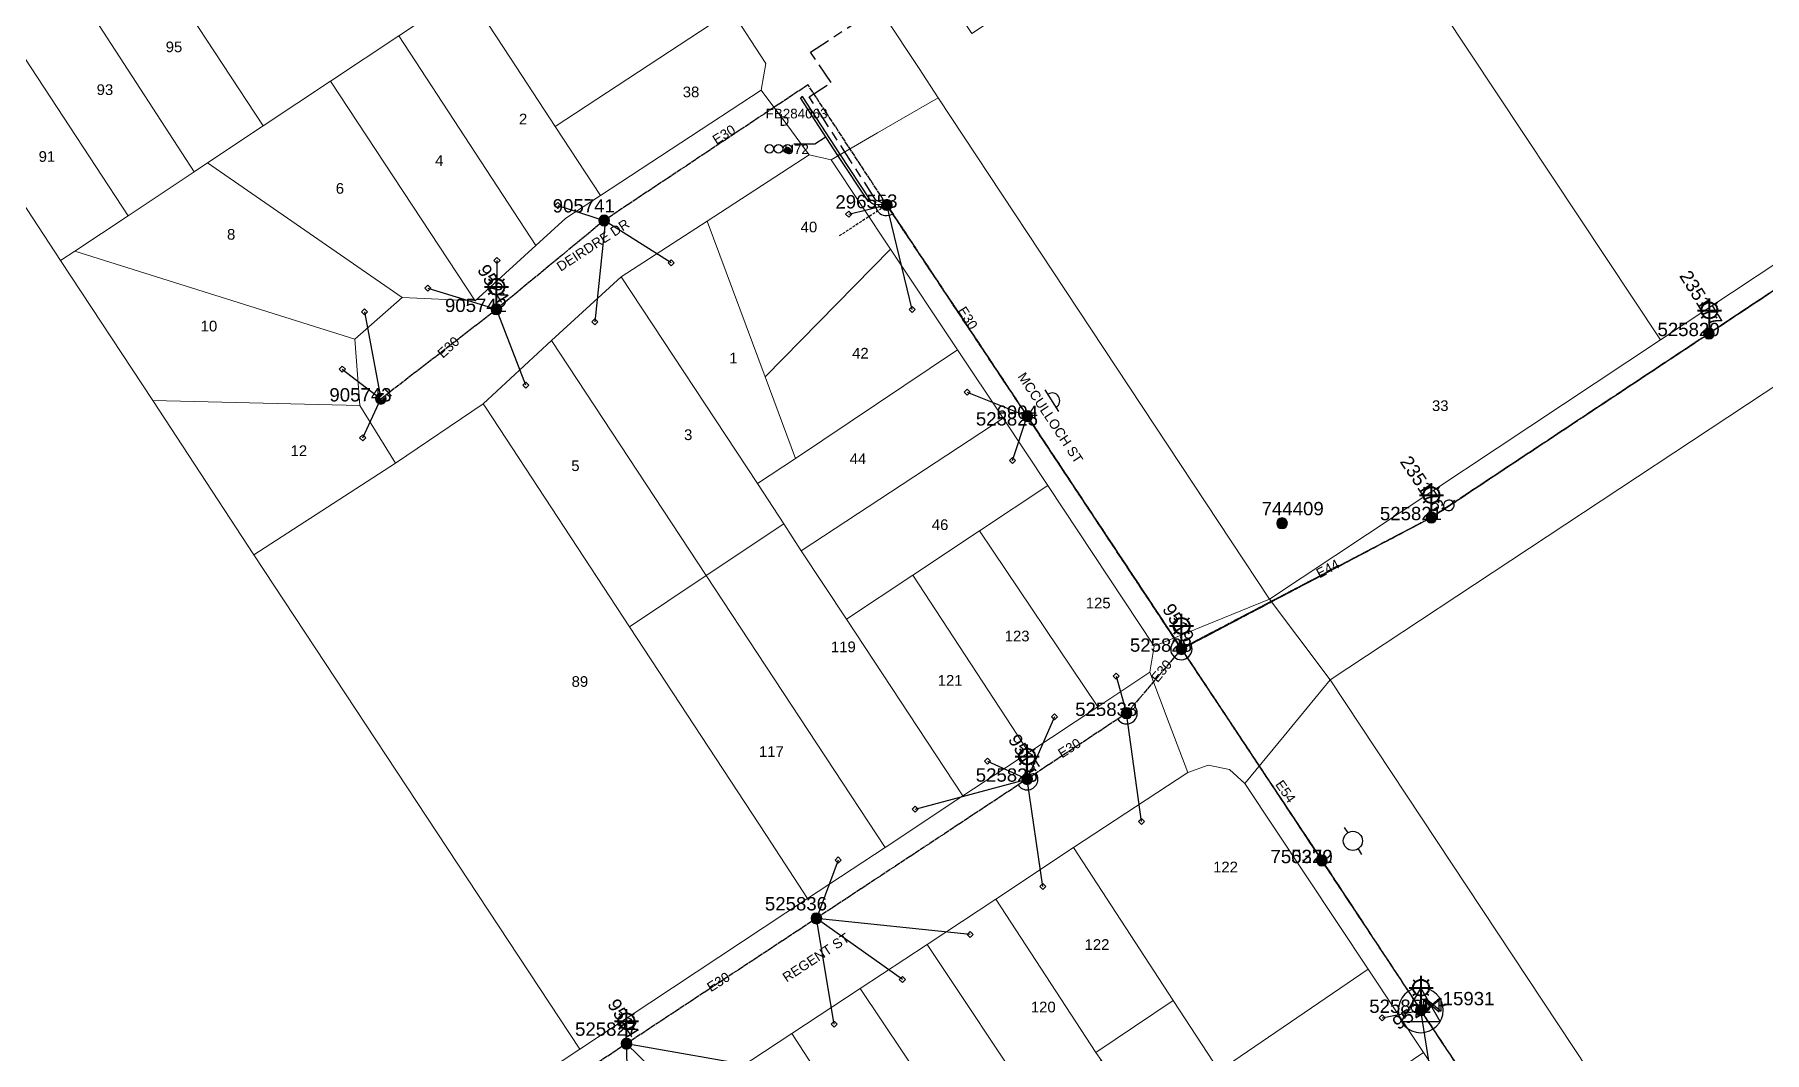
# Model space of a CAD drawing. Header units: metres. Extents: x 302064 to 304096, y 6268242 to 6271990.
# Drawn here: x 302619.1 to 302943.7, y 6271405.2 to 6271596.1 of the extents above; entities that cross this region are included whole.
import ezdxf
from ezdxf.enums import TextEntityAlignment as Align

# ---------------------------------------------------------------- set-up
doc = ezdxf.new("R2010")
doc.units = ezdxf.units.M
for name, pattern in [('Cable Exist OH', [1, 1, 0]), ('Cable Exist UG', [8.2, 4, -1.2, 1.8, -1.2]), ('DASHED', [0.75, 0.5, -0.25])]:
    doc.linetypes.add(name, pattern=pattern)
doc.layers.get('0').update_dxf_attribs({"color": 6})
for name, color, linetype in [('_User Miscellaneous12', 7, 'Continuous'), ('_User_LV_Exist', 7, 'Continuous'), ('Duct_SP_EXT', 7, 'Continuous'), ('Equip_LV_EXT', 7, 'Continuous'), ('Equip_SP_HV_EXT', 7, 'Continuous'), ('Equip_SP_LV_EXT', 7, 'Continuous'), ('Equip_SP_SL_EXT', 7, 'Continuous'), ('Mains_HV_EXT', 1, 'Continuous'), ('Mains_LV_EXT', 5, 'Continuous'), ('Mains_SL_EXT', 3, 'Continuous'), ('Services_SP_EXT', 7, 'Continuous'), ('Sub_SP_TR_HV_LV_EXT', 7, 'Continuous'), ('SupportsOH_SP_TR_HV_LV_SL_EXT', 7, 'Continuous'), ('Trench_SP_EXT', 7, 'Continuous')]:
    doc.layers.add(name, color=color, linetype=linetype)
doc.layers.add('Cadastre Land Parcels_SP_EXT', color=7, linetype='Continuous', lineweight=5)
doc.layers.add('Cadastre Roads_SP_EXT', color=9, linetype='Continuous', lineweight=5)
doc.layers.add('UNKNOWN_FEATURES', color=1, linetype='DASHED', plot=False)
doc.styles.add('iecARIAL', font='arial.ttf', dxfattribs={"height": 2})
doc.styles.add('POLE_LABEL', font='arial.ttf')
doc.styles.get("Standard").update_dxf_attribs({"font": 'arial.ttf'})

# ---------------------------------------------------------------- blocks, each defined once
blk = doc.blocks.new('SUB_POLE_EXT')
blk.add_wipeout([(0, 4.22), (0.42, 4.2), (0.83, 4.14), (1.21, 4.05), (1.62, 3.9), (1.99, 3.72), (2.35, 3.51), (2.68, 3.26), (2.99, 2.99), (3.28, 2.66), (3.52, 2.34), (3.76, 1.92), (3.9, 1.62), (4.04, 1.23), (4.18, 0.63), (4.22, 0), (4.18, -0.61), (4.06, -1.15), (3.9, -1.62), (3.58, -2.24), (3.22, -2.73), (2.97, -3.01), (2.68, -3.26), (2.36, -3.5), (2, -3.72), (1.64, -3.89), (1.25, -4.03), (0.82, -4.14), (0.42, -4.2), (0, -4.22), (-0.41, -4.2), (-0.8, -4.15), (-1.21, -4.05), (-1.62, -3.9), (-1.99, -3.73), (-2.35, -3.51), (-2.68, -3.26), (-2.96, -3.02), (-3.23, -2.72), (-3.51, -2.35), (-3.71, -2.01), (-3.91, -1.6), (-4.05, -1.21), (-4.16, -0.76), (-4.22, -0.14), (-4.21, 0.39), (-4.14, 0.83), (-4.03, 1.27), (-3.9, 1.63), (-3.71, 2.02), (-3.5, 2.37), (-3.28, 2.67), (-2.99, 2.99), (-2.68, 3.27), (-2.33, 3.52), (-1.98, 3.73), (-1.63, 3.9), (-1.2, 4.05), (-0.78, 4.15), (-0.4, 4.21)])
blk.add_line((2.16, 0.48), (2.16, 0.48, 0))
blk.add_lwpolyline([(-4.22, 0, 1), (4.22, 0, 1)], format="xyb", close=True)
blk.add_lwpolyline([(2.14, 0.52), (0, 4.22), (-3.66, -2.11), (3.66, -2.11)], close=True)
for tag, height, flags, p in [('ASSET_NUM', 2.5, 8, (2, 2)), ('STREET_CODE', 0.2, 9, (1.5, 0)), ('CONSTRUCTED_VOLTAGE', 0.2, 9, (1.5, -0.2)), ('OPERATING_VOLTAGE', 0.2, 9, (1.5, -0.6)), ('OPERATED_BY', 0.2, 9, (1.5, -0.8)), ('ORIENTATION', 0.2, 9, (1.5, -1.2)), ('OWNED_BY', 0.2, 9, (1.5, -1.4)), ('SECONDARY_VOLTAGE', 0.2, 9, (1.5, -1.6)), ('STATE', 0.2, 9, (1.5, -1.8)), ('SUBSTATION_TYPE', 0.2, 9, (1.5, -2)), ('STREETNAME', 0.2, 9, (1.5, -2.8)), ('SUBURB', 0.2, 9, (1.5, -3)), ('NO_PHASES', 0.2, 9, (1.5, -0.4)), ('MAINTAINED_BY', 0.2, 9, (1.5, -1)), ('USAGE', 0.2, 9, (1.5, -2.2)), ('LEGEND', 0.2, 9, (1.5, -2.4)), ('LOCATION', 0.2, 9, (1.5, -2.6)), ('NOTES', 0.2, 9, (1.5, -3.2)), ('Z', 0.2, 1, (1.5, -3.4))]:
    blk.add_attdef(tag, text='', height=height, dxfattribs=dict(flags=flags)).set_placement(p, align=Align.MIDDLE_LEFT)
blk = doc.blocks.new('DUCT_EXT')
blk.add_circle((0, 0.8), 0.8)
at = {"flags": 1}
blk.add_attdef('Z', (0, 0), '', height=0.2, dxfattribs=at)
at = {"flags": 9}
for tag, p in [('DUCT_CODE', (0, 0)), ('XSECT_TYPE', (0, -0.2)), ('STATE', (0, -0.6)), ('FB_REFERENCE', (0, -0.4)), ('NOTES', (0, -0.8))]:
    blk.add_attdef(tag, text='', height=0.2, dxfattribs=at).set_placement(p, align=Align.MIDDLE_LEFT)
blk = doc.blocks.new('LV_OH_LINKS_OPEN_EXT')
for p, q in [((-0.17, 4.97), (-0.17, 5.46)), ((0.17, 4.97), (0.17, 5.46)), ((-0.17, 3), (-0.17, 2.5)), ((0.17, 3), (0.17, 2.5))]:
    blk.add_line(p, q)
blk.add_lwpolyline([(0, 2.99, 1), (0, 4.98, 1)], format="xyb", close=True)
at = {"flags": 9}
for tag, p in [('ACTUAL_STATUS', (0, 0)), ('CONSTRUCTED_VOLTAGE', (0, -0.2)), ('OPERATING_VOLTAGE', (0, -0.6)), ('ORIENTATION', (0, -0.8)), ('OWNED_BY', (0, -1)), ('STATE', (0, -1.2)), ('SWITCH_TYPE', (0, -1.4)), ('NO_PHASES', (0, -0.4)), ('USAGE', (0, -1.6)), ('LEGEND', (0, -1.8)), ('NOTES', (0, -2))]:
    blk.add_attdef(tag, text='', height=0.2, dxfattribs=at).set_placement(p, align=Align.MIDDLE_LEFT)
at = {"flags": 1}
blk.add_attdef('Z', (0, 0), '', height=0.2, dxfattribs=at)
blk = doc.blocks.new('LV_OH_LINKS_DISTFUSE_EXT')
for p, q in [((0, 0), (0.96, 0)), ((3.84, 0), (4.8, 0))]:
    blk.add_line(p, q)
blk.add_lwpolyline([(3.84, -1.2), (3.84, 1.2), (0.96, -1.2), (0.96, 1.2)], close=True)
at = {"flags": 9}
for tag, p in [('ACTUAL_STATUS', (0, 0)), ('CONSTRUCTED_VOLTAGE', (0, -0.2)), ('OPERATING_VOLTAGE', (0, -0.6)), ('ORIENTATION', (0, -0.8)), ('OWNED_BY', (0, -1)), ('STATE', (0, -1.2)), ('SWITCH_TYPE', (0, -1.4)), ('NO_PHASES', (0, -0.4)), ('USAGE', (0, -1.6)), ('NOTES', (0, -1.8))]:
    blk.add_attdef(tag, text='', height=0.2, dxfattribs=at).set_placement(p, align=Align.MIDDLE_LEFT)
at = {"flags": 1}
blk.add_attdef('Z', (0, 0), '', height=0.2, dxfattribs=at)
blk = doc.blocks.new('SL_LANTERN_EXT')
at = {"lineweight": 40}
for p, q in [((-2.25, 4.22), (2.25, 4.22)), ((-1.46, 5.68), (-1.06, 5.28)), ((0, 1.97), (0, 6.47)), ((1.46, 5.68), (1.06, 5.28)), ((-1.46, 2.76), (-1.06, 3.16)), ((0, 0), (0, 2.72)), ((1.46, 2.76), (1.06, 3.16))]:
    blk.add_line(p, q, dxfattribs=at)
blk.add_circle((0, 4.22), 1.5, dxfattribs=at)
at = {"style": 'iecARIAL', "flags": 8}
blk.add_attdef('ASSET_NUM', (1.5, 1.5), '', height=2.5, dxfattribs=at)
for tag, p, height, flags in [('OPERATING_VOLTAGE', (0.98, -1.65), 0.2, 9), ('ORIENTATION', (0.98, -1.85), 0.2, 9), ('OWNED_BY', (0.98, -2.05), 0.2, 9), ('STATE', (0.98, -2.25), 0.2, 9), ('CONSTRUCTED_VOLTAGE', (0.98, -0.65), 0.2, 9), ('CONTROL_TYPE', (0.98, -0.85), 0.2, 9), ('LANTERN_PURPOSE', (0.98, -1.05), 0.2, 9), ('LANTERN_TYPE', (0.98, -1.25), 0.2, 9), ('NO_PHASES', (0.98, -1.45), 0.2, 9), ('USAGE', (0.98, -2.45), 0.2, 9), ('CEXIST', (0.98, -2.65), 0.2, 9), ('CNEW', (0.98, -2.85), 0.2, 9), ('CNUMBER', (0.98, -3.05), 0.2, 9), ('CREMOVE', (0.98, -3.25), 0.2, 9), ('LNUMBER', (2.18, -3.25), 2.5, 8), ('CREPLACE', (0.98, -3.45), 0.2, 9), ('LKINGHEIGHT', (0.98, -3.65), 0.2, 9), ('LBRACKET', (0.98, -3.85), 0.2, 9), ('LBRACKETVOCAB', (0.98, -4.05), 0.2, 9), ('LCATEGORY', (0.98, -4.25), 0.2, 9), ('LCHARGE1', (0.98, -4.45), 0.2, 9), ('LCHARGE1PERCENT', (0.98, -4.65), 0.2, 9), ('LCHARGE2', (0.98, -4.85), 0.2, 9), ('LCHARGE2PERCENT', (0.98, -5.05), 0.2, 9), ('LCHARGE3', (0.98, -5.25), 0.2, 9), ('LCHARGE3PERCENT', (0.98, -5.45), 0.2, 9), ('LEXIST', (0.98, -5.65), 0.2, 9), ('LLAMP', (0.98, -5.85), 0.2, 9), ('LLAMPVOCAB', (0.98, -6.05), 0.2, 9), ('LMAST', (0.98, -6.25), 0.2, 9), ('LMASTVOCAB', (0.98, -6.45), 0.2, 9), ('LNEW', (0.98, -6.65), 0.2, 9), ('STREETNAME', (0.98, -9.25), 0.2, 9), ('SUBURB', (0.98, -9.45), 0.2, 1), ('LANTNUMBER', (0.98, -6.85), 0.2, 9), ('LOUTREACH', (0.98, -7.25), 0.2, 9), ('LOUTREACHVOCAB', (0.98, -7.45), 0.2, 9), ('LRATECODE', (0.98, -7.65), 0.2, 9), ('LREMOVE', (0.98, -7.85), 0.2, 9), ('LREPLACE', (0.98, -8.05), 0.2, 9), ('LTYPE', (0.98, -8.25), 0.2, 9), ('LTYPEVOCAB', (0.98, -8.45), 0.2, 9), ('LEGEND', (0.98, -8.65), 0.2, 9), ('LOCATION', (0.98, -8.85), 0.2, 9), ('NOTES', (0.98, -9.05), 0.2, 9)]:
    blk.add_attdef(tag, p, '', height=height, dxfattribs=dict(flags=flags))
blk = doc.blocks.new('CCP_EXT')
blk.add_wipeout([(0, 0.57), (0.57, 0), (0, -0.57), (-0.57, 0)])
blk.add_lwpolyline([(-0.57, 0), (0, 0.57), (0.57, 0), (0, -0.57), (-0.57, 0)])
at = {"flags": 1}
blk.add_attdef('Z', (0, 0), '', height=0.2, dxfattribs=at)
at = {"flags": 9}
for tag, p in [('CCP_TYPE', (0, 0)), ('CONSTRUCTED_VOLTAGE', (0, -0.2)), ('OPERATING_VOLTAGE', (0, -0.6)), ('ORIENTATION', (0, -0.8)), ('OWNED_BY', (0, -1)), ('STATE', (0, -1.8)), ('NO_PHASES', (0, -0.4)), ('USAGE', (0, -1.2)), ('LEGEND', (0, -1.4)), ('LIFE_SUPPORT', (0, -1.6)), ('NOTES', (0, -2))]:
    blk.add_attdef(tag, text='', height=0.2, dxfattribs=at).set_placement(p, align=Align.MIDDLE_LEFT)
blk = doc.blocks.new('POLE_EXT')
blk.add_hatch(color=256).paths.add_polyline_path([(-1, 0, 1), (1, 0, 1)])
blk.add_lwpolyline([(-1, 0, 1), (1, 0, 1)], format="xyb", close=True)
for tag, height, flags, p in [('pNumber', 2.5, 8, (-17.84, 2.07)), ('OWNED_BY', 0.2, 9, (1.35, -0.4)), ('SPECIAL_USE', 0.2, 9, (1.35, -0.8)), ('STATE', 0.2, 9, (1.35, -1)), ('cLV', 0.2, 9, (1.35, -1.4)), ('hDepth', 0.2, 9, (1.35, -1.6)), ('hDia', 0.2, 9, (1.35, -1.8)), ('cHV', 0.2, 9, (1.35, -2)), ('PARENT', 0.2, 9, (1.35, -0.6)), ('USAGE', 0.2, 9, (1.35, -1.2)), ('LBRACKET', 0.2, 9, (1.35, -2.2)), ('LExisting', 0.2, 9, (1.35, -2.4)), ('LANTNUMBER', 0.2, 9, (1.35, -2.6)), ('LOther', 0.2, 9, (1.35, -2.8)), ('LRemove', 0.2, 9, (1.35, -3)), ('LEGEND', 0.2, 9, (1.35, -3.2)), ('cLinedev', 0.2, 9, (1.35, -3.4)), ('pExisting', 0.2, 9, (1.35, -3.8)), ('pFooting', 0.2, 9, (1.35, -4.4)), ('pNew', 0.2, 9, (1.35, -4.6)), ('pRelocate', 0.2, 9, (1.35, -5)), ('pRemove', 0.2, 9, (1.35, -5.2)), ('pReplace', 0.2, 9, (1.35, -5.4)), ('pStay', 0.2, 9, (1.35, -5.6)), ('pType', 0.2, 9, (1.35, -5.8)), ('cspan', 0.2, 9, (1.35, -6)), ('STREETNAME', 0.2, 9, (1.35, -6.2)), ('SUBURB', 0.2, 9, (1.35, -6.4)), ('LOCATION', 0.2, 9, (1.35, -3.6)), ('PFNUMBER', 0.2, 9, (1.35, -4)), ('NEWPFNUMBER', 0.2, 9, (1.35, -4.2)), ('OPERATED_BY', 0.2, 9, (1.36, -7.01)), ('NOTES', 0.2, 9, (1.35, -6.6)), ('MAINTAINED_BY', 0.2, 9, (1.36, -6.81))]:
    blk.add_attdef(tag, text='', height=height, dxfattribs=dict(flags=flags)).set_placement(p, align=Align.MIDDLE_LEFT)
at = {"style": 'POLE_LABEL'}
for tag, height, flags, p in [('ASSET_NUM', 2.5, 8, (2, 2)), ('STRUCTURE_PLANT_NUMBER', 0.2, 9, (1.35, 0.03)), ('STREET_CODE', 0.2, 9, (1.35, -0.2))]:
    blk.add_attdef(tag, text='', height=height, dxfattribs=dict(at, flags=flags)).set_placement(p, align=Align.MIDDLE_LEFT)
at = {"flags": 1}
blk.add_attdef('Z', (1.35, -7.33), '', height=0.2, dxfattribs=at)
blk = doc.blocks.new('HV_USL_CLOSED_EXT')
blk.add_line((2.4, 5.5), (-2.4, 5.5))
blk.add_lwpolyline([(1.44, 5.5, 0.414214), (0, 6.94, 0.414214), (-1.44, 5.5)], format="xyb")
for tag, height, flags, p in [('ASSET_NUM', 2.5, 8, (2, 2)), ('STREET_CODE', 0.2, 9, (1.5, 0)), ('ACTUAL_STATUS', 0.2, 9, (1.5, -0.2)), ('CONSTRUCTED_VOLTAGE', 0.2, 9, (1.5, -0.4)), ('OPERATING_VOLTAGE', 0.2, 9, (1.5, -0.8)), ('ORIENTATION', 0.2, 9, (1.5, -1)), ('OWNED_BY', 0.2, 9, (1.5, -1.2)), ('OPERATED_BY', 0.2, 9, (1.5, -1.4)), ('STATE', 0.2, 9, (1.5, -1.8)), ('SWITCH_TYPE', 0.2, 9, (1.5, -2)), ('STREETNAME', 0.2, 9, (1.5, -2.8)), ('SUBURB', 0.2, 9, (1.5, -3)), ('NO_PHASES', 0.2, 9, (1.5, -0.6)), ('MAINTAINED_BY', 0.2, 9, (1.5, -1.6)), ('USAGE', 0.2, 9, (1.5, -2.2)), ('LEGEND', 0.2, 9, (1.5, -2.4)), ('LOCATION', 0.2, 9, (1.5, -2.6)), ('NOTES', 0.2, 9, (1.5, -3.2)), ('Z', 0.2, 1, (1.5, -3.6)), ('LABEL_ALIGNMENT', 0.2, 9, (1.5, -3.4))]:
    blk.add_attdef(tag, text='', height=height, dxfattribs=dict(flags=flags)).set_placement(p, align=Align.MIDDLE_LEFT)
blk = doc.blocks.new('HV_ABS_OPEN_EXT')
for p, q in [((-3, 6.87), (-1.8, 6.87)), ((1.8, 6.87), (3, 6.87))]:
    blk.add_line(p, q)
blk.add_circle((0, 6.87), 1.8)
for tag, height, flags, p in [('ASSET_NUM', 2.5, 8, (2, 2)), ('STREET_CODE', 0.2, 9, (1.5, 0)), ('ACTUAL_STATUS', 0.2, 9, (1.5, -0.2)), ('CONSTRUCTED_VOLTAGE', 0.2, 9, (1.5, -0.4)), ('OPERATING_VOLTAGE', 0.2, 9, (1.5, -0.8)), ('ORIENTATION', 0.2, 9, (1.5, -1)), ('OWNED_BY', 0.2, 9, (1.5, -1.2)), ('STATE', 0.2, 9, (1.5, -1.4)), ('SWITCH_TYPE', 0.2, 9, (1.5, -1.6)), ('STREETNAME', 0.2, 9, (1.5, -2.4)), ('SUBURB', 0.2, 9, (1.5, -2.6)), ('OPERATED_BY', 0.2, 9, (1.5, -3.2)), ('NO_PHASES', 0.2, 9, (1.5, -0.6)), ('USAGE', 0.2, 9, (1.5, -1.8)), ('LEGEND', 0.2, 9, (1.5, -2)), ('LOCATION', 0.2, 9, (1.5, -2.2)), ('NOTES', 0.2, 9, (1.5, -2.8)), ('MAINTAINED_BY', 0.2, 9, (1.5, -3)), ('Z', 0.2, 1, (1.5, -3.6)), ('LABEL_ALIGNMENT', 0.2, 9, (1.5, -3.4))]:
    blk.add_attdef(tag, text='', height=height, dxfattribs=dict(flags=flags)).set_placement(p, align=Align.MIDDLE_LEFT)
blk = doc.blocks.new('End Shackle_EXT')
blk.add_wipeout([(0, 0.25), (1.81, 0.25), (1.82, -0.25), (0, -0.25)])
blk.add_line((1.81, -1), (1.81, 1))
at = {"flags": 1}
blk.add_attdef('Z', (0, 0), '', height=0.2, dxfattribs=at)
at = {"flags": 9}
for tag, p in [('CONNECTOR_TYPE', (0, 0)), ('CONSTRUCTED_VOLTAGE', (0, -0.2)), ('OPERATING_VOLTAGE', (0, -0.6)), ('ORIENTATION', (0, -0.8)), ('OWNED_BY', (0, -1)), ('STATE', (0, -1.2)), ('NO_PHASES', (0, -0.4)), ('USAGE', (0, -1.4)), ('NOTES', (0, -1.6))]:
    blk.add_attdef(tag, text='', height=0.2, dxfattribs=at).set_placement(p, align=Align.MIDDLE_LEFT)
blk = doc.blocks.new('CABLE_LARGE_EXT')
h = blk.add_hatch(color=256)
edge = h.paths.add_edge_path()
edge.add_arc((0, 0.55), 0.55, 0, 360)
blk.add_circle((0, 0.55), 0.55)
at = {"flags": 1}
blk.add_attdef('Z', (0, 0), '', height=0.2, dxfattribs=at)
at = {"flags": 9}
for tag, p in [('COND_CODE', (0, 0)), ('STATE', (0, -0.4)), ('XSECT_SIZE', (0, -0.6)), ('FB_REFERENCE', (0, -0.2)), ('NOTES', (0, -0.8))]:
    blk.add_attdef(tag, text='', height=0.2, dxfattribs=at).set_placement(p, align=Align.MIDDLE_LEFT)

msp = doc.modelspace()

# ---------------------------------------------------------------- linework, layer by layer
at = {"layer": '_User Miscellaneous12'}
for p, q in [((302762.7674, 6271584.2626), (302762.969, 6271584.3929)), ((302769.7607, 6271573.4474), (302762.7674, 6271584.2626)), ((302763.1705, 6271584.5233), (302762.969, 6271584.3929)), ((302770.1623, 6271573.7104), (302763.1705, 6271584.5233)), ((302769.7607, 6271573.4474), (302769.9615, 6271573.5789)), ((302775.456, 6271564.8638), (302769.7607, 6271573.4474)), ((302770.1623, 6271573.7104), (302769.9615, 6271573.5789)), ((302775.856, 6271565.1292), (302770.1623, 6271573.7104)), ((302775.456, 6271564.8638), (302775.656, 6271564.9965)), ((302775.856, 6271565.1292), (302775.656, 6271564.9965))]:
    msp.add_line(p, q, dxfattribs=at)
at = {"layer": '_User_LV_Exist', "linetype": 'Cable Exist OH'}
for points in [[(303043.67, 6271613.2091), (302986.758, 6271575.501), (302933.2441, 6271540.0379), (302881.1609, 6271505.518)], [(302764.196, 6271586.69), (302725.9391, 6271561.2356)], [(302834.2551, 6271480.83), (302805.341, 6271524.5191)], [(302834.2551, 6271480.83), (302881.1611, 6271505.518)], [(302765.766, 6271430.307), (302730.133, 6271406.79)], [(302730.133, 6271406.79), (302691.574, 6271381.307)]]:
    msp.add_lwpolyline(points, dxfattribs=at)
at = {"layer": '_User_LV_Exist', "linetype": 'Continuous'}
for points in [[(302833.0651, 6271482.437, 2.29746875), (302835.944, 6271481.9021)], [(302822.314, 6271467.688, 0.99999264), (302825.644, 6271469.905)], [(302803.646, 6271455.342, 1.02381793), (302806.982, 6271457.548)]]:
    msp.add_lwpolyline(points, format="xyb", dxfattribs=at)
at = {"layer": 'Cadastre Land Parcels_SP_EXT', "linetype": 'Continuous'}
for points in [[(302996.509, 6271586.755), (302869.467, 6271778.543), (302868.659, 6271779.769), (302839.189, 6271760.295), (302822.774, 6271749.426), (302796.124, 6271731.719), (302924.176, 6271538.82), (302996.509, 6271586.755)], [(302796.1234, 6271731.7186), (302723.2229, 6271683.2783), (302775.8085, 6271603.6922), (302777.9413, 6271600.4631), (302779.4793, 6271598.1358), (302784.1491, 6271591.0683), (302785.0313, 6271589.7329), (302788.6429, 6271584.2667), (302850.8029, 6271490.187), (302924.1758, 6271538.8201), (302796.1234, 6271731.7186), (302794.0693, 6271597.6227), (302789.3996, 6271604.6903), (302799.3199, 6271611.2448), (302804.7929, 6271602.9615), (302794.9121, 6271596.3472), (302794.0693, 6271597.6227)], [(302661.981, 6271578.967), (302639.272, 6271613.573), (302635.281, 6271614.38), (302624.928, 6271607.482), (302649.028, 6271570.385), (302651.538, 6271572.045), (302661.981, 6271578.967)], [(302649.028, 6271570.385), (302624.928, 6271607.482), (302612.267, 6271599.119), (302636.631, 6271562.127), (302649.028, 6271570.385)], [(302725.236, 6271565.914), (302716.735, 6271578.869), (302708.364, 6271591.71), (302700.086, 6271604.305), (302687.385, 6271595.859), (302713.148, 6271556.561), (302718.741, 6271561.671), (302725.236, 6271565.914)], [(302756.291, 6271590.707), (302749.808, 6271600.586), (302716.735, 6271578.869), (302725.236, 6271565.914), (302755.388, 6271585.689), (302756.291, 6271590.707)], [(302623.96, 6271553.721), (302626.638, 6271555.467), (302636.631, 6271562.127), (302612.267, 6271599.119), (302599.635, 6271590.772), (302623.96, 6271553.721)], [(302713.148, 6271556.561), (302687.385, 6271595.859), (302674.615, 6271587.368), (302701.737, 6271546.136), (302713.148, 6271556.561)], [(302623.96, 6271553.721), (302599.635, 6271590.773), (302507.795, 6271529.985), (302537.178, 6271485.555), (302546.139, 6271472.021), (302555.099, 6271458.496), (302566.762, 6271440.818), (302592.58, 6271401.844), (302630.067, 6271345.171), (302647.27, 6271356.823), (302665.429, 6271368.821), (302721.356, 6271405.77), (302660.233, 6271498.514), (302641.253, 6271527.448), (302623.96, 6271553.721)], [(302701.737, 6271546.136), (302674.615, 6271587.368), (302661.981, 6271578.967), (302651.538, 6271572.045), (302688.031, 6271546.762), (302701.737, 6271546.136)], [(302688.031, 6271546.762), (302651.538, 6271572.045), (302649.028, 6271570.385), (302636.631, 6271562.127), (302626.638, 6271555.467), (302679.167, 6271538.997), (302688.031, 6271546.762)], [(302768.545, 6271572.639), (302764.426, 6271573.56), (302745.266, 6271561.094), (302756.139, 6271531.918), (302779.674, 6271555.866), (302768.545, 6271572.639)], [(302756.139, 6271531.918), (302745.266, 6271561.094), (302729.15, 6271550.66), (302754.696, 6271511.892), (302761.822, 6271516.587), (302756.139, 6271531.918)], [(302679.167, 6271538.997), (302626.638, 6271555.467), (302623.96, 6271553.721), (302641.253, 6271527.449), (302680.126, 6271526.504), (302679.167, 6271538.997)], [(302792.238, 6271536.98), (302779.674, 6271555.866), (302756.139, 6271531.918), (302761.822, 6271516.587), (302792.238, 6271536.98)], [(302745.093, 6271494.606), (302759.628, 6271504.33), (302754.696, 6271511.892), (302729.15, 6271550.66), (302716.089, 6271538.704), (302745.093, 6271494.606)], [(302745.093, 6271494.606), (302716.089, 6271538.704), (302703.209, 6271526.859), (302703.773, 6271526.005), (302730.708, 6271484.984), (302745.093, 6271494.606)], [(302800.782, 6271524.149), (302792.238, 6271536.98), (302761.822, 6271516.587), (302754.696, 6271511.892), (302759.628, 6271504.33), (302762.937, 6271499.256), (302800.782, 6271524.149)], [(302680.126, 6271526.504), (302641.253, 6271527.449), (302660.233, 6271498.514), (302686.815, 6271515.737), (302680.126, 6271526.504)], [(302730.708, 6271484.984), (302703.773, 6271526.005), (302703.209, 6271526.859), (302686.815, 6271515.737), (302660.233, 6271498.514), (302721.356, 6271405.77), (302751.879, 6271425.969), (302764.128, 6271434.009), (302756.395, 6271445.862), (302730.708, 6271484.984)], [(302809.171, 6271511.492), (302800.782, 6271524.149), (302762.937, 6271499.256), (302771.394, 6271486.433), (302783.855, 6271494.688), (302796.391, 6271502.997), (302809.171, 6271511.492)], [(302829.131, 6271481.383), (302809.171, 6271511.492), (302796.391, 6271502.997), (302818.545, 6271469.978), (302828.326, 6271476.467), (302829.131, 6271481.383)], [(302762.937, 6271499.256), (302759.628, 6271504.33), (302745.093, 6271494.606), (302778.651, 6271443.583), (302793.256, 6271453.27), (302771.394, 6271486.433), (302762.937, 6271499.256)], [(302818.545, 6271469.978), (302796.391, 6271502.997), (302783.855, 6271494.688), (302805.614, 6271461.427), (302818.545, 6271469.978)], [(302778.651, 6271443.583), (302745.093, 6271494.606), (302730.708, 6271484.984), (302756.395, 6271445.862), (302764.128, 6271434.009), (302778.651, 6271443.583)], [(302805.614, 6271461.427), (302783.855, 6271494.688), (302771.394, 6271486.433), (302793.256, 6271453.27), (302805.614, 6271461.427)], [(302869.324, 6271420.774), (302846.167, 6271455.632), (302843.28, 6271458.222), (302839.3, 6271459.07), (302835.477, 6271457.684), (302814.027, 6271443.586), (302832.723, 6271414.922), (302841.322, 6271401.68), (302869.324, 6271420.774)], [(302818.221, 6271405.167), (302832.723, 6271414.922), (302814.027, 6271443.586), (302799.406, 6271433.926), (302818.221, 6271405.167)], [(302818.221, 6271405.167), (302799.406, 6271433.926), (302786.551, 6271425.38), (302806.624, 6271395.279), (302819.233, 6271403.619), (302818.221, 6271405.167)], [(302806.624, 6271395.279), (302786.551, 6271425.38), (302774, 6271417.121), (302794.172, 6271387.02), (302797.037, 6271388.9), (302806.624, 6271395.279)], [(302794.172, 6271387.02), (302774, 6271417.121), (302761.157, 6271408.685), (302780.936, 6271378.276), (302794.172, 6271387.02)], [(302780.936, 6271378.276), (302761.157, 6271408.685), (302748.527, 6271400.411), (302768.306, 6271369.937), (302774.234, 6271373.83), (302780.936, 6271378.276)]]:
    msp.add_lwpolyline(points, close=True, dxfattribs=at)
at = {"layer": 'Cadastre Roads_SP_EXT', "linetype": 'Continuous'}
msp.add_lwpolyline([(303433.575, 6271876.395), (303361.114, 6271828.363), (303288.56, 6271780.301), (303215.631, 6271731.959), (303143.284, 6271683.995), (303110.46, 6271662.263), (303069.223, 6271634.96), (302996.509, 6271586.755), (302924.176, 6271538.82), (302850.803, 6271490.187), (302856.112, 6271483.128), (302862.197, 6271475.039), (302943.584, 6271528.829), (303027.54, 6271584.269), (303068.713, 6271611.454), (303110.961, 6271638.182), (303113.367, 6271639.704), (303196.659, 6271694.865), (303280.492, 6271750.366), (303364.717, 6271806.127), (303446.805, 6271860.535)], dxfattribs=at)
at = {"layer": 'Duct_SP_EXT'}
for p, q in [((302762.7674, 6271584.2626), (302762.969, 6271584.3929)), ((302769.7607, 6271573.4474), (302762.7674, 6271584.2626)), ((302763.1705, 6271584.5233), (302762.969, 6271584.3929)), ((302770.1623, 6271573.7104), (302763.1705, 6271584.5233)), ((302769.7607, 6271573.4474), (302769.9615, 6271573.5789)), ((302775.456, 6271564.8638), (302769.7607, 6271573.4474)), ((302770.1623, 6271573.7104), (302769.9615, 6271573.5789)), ((302775.856, 6271565.1292), (302770.1623, 6271573.7104)), ((302775.456, 6271564.8638), (302775.656, 6271564.9965)), ((302775.856, 6271565.1292), (302775.656, 6271564.9965))]:
    msp.add_line(p, q, dxfattribs=at)
msp.add_lwpolyline([(302761.5122, 6271575.6252), (302765.4729, 6271575.6252), (302767.4329, 6271576.8883)], dxfattribs=at)
at = {"layer": 'Mains_HV_EXT', "linetype": 'Cable Exist OH'}
for points in [[(302834.2829, 6271480.8132), (302881.1611, 6271505.518), (303161.288, 6271691.2239)], [(302805.341, 6271524.5191), (302834.2829, 6271480.8132)], [(302834.2829, 6271480.8132), (302860.6289, 6271441.171)]]:
    msp.add_lwpolyline(points, dxfattribs=at)
at = {"layer": 'Mains_HV_EXT', "linetype": 'Continuous'}
msp.add_lwpolyline([(302776.9436, 6271565.0445, 0.76617693), (302780.2509, 6271562.6387)], format="xyb", dxfattribs=at)
at = {"layer": 'Mains_LV_EXT', "linetype": 'Cable Exist OH'}
for points in [[(303043.67, 6271613.2091), (302986.758, 6271575.501), (302933.2441, 6271540.0379), (302881.1609, 6271505.518)], [(302764.196, 6271586.69), (302725.9391, 6271561.2356)], [(302834.2551, 6271480.83), (302805.341, 6271524.5191)], [(302834.2551, 6271480.83), (302881.1611, 6271505.518)], [(302765.766, 6271430.307), (302730.133, 6271406.79)], [(302730.133, 6271406.79), (302691.574, 6271381.307)]]:
    msp.add_lwpolyline(points, dxfattribs=at)
at = {"layer": 'Mains_LV_EXT', "linetype": 'Continuous'}
for points in [[(302833.0651, 6271482.437, 2.29746875), (302835.944, 6271481.9021)], [(302822.314, 6271467.688, 0.99999264), (302825.644, 6271469.905)], [(302803.646, 6271455.342, 1.02381793), (302806.982, 6271457.548)]]:
    msp.add_lwpolyline(points, format="xyb", dxfattribs=at)
at = {"layer": 'Mains_SL_EXT', "linetype": 'Cable Exist OH'}
for points in [[(302986.6145, 6271575.406), (302933.3548, 6271540.1115)], [(302933.3548, 6271540.1115), (302933.244, 6271540.038), (302881.1611, 6271505.518)], [(302881.1614, 6271505.5182), (302834.2829, 6271480.9486)], [(302730.133, 6271406.79), (302691.574, 6271381.307), (302661.217, 6271361.251)]]:
    msp.add_lwpolyline(points, dxfattribs=at)
at = {"layer": 'Services_SP_EXT'}
for points in [[(302730.8182, 6271385.2733), (302730.133, 6271406.79)], [(302743.6051, 6271393.6913), (302730.133, 6271406.79)], [(302756.448, 6271402.1301), (302730.133, 6271406.79)]]:
    msp.add_lwpolyline(points, dxfattribs=at)
at = {"layer": 'Trench_SP_EXT', "linetype": 'Cable Exist UG'}
msp.add_lwpolyline([(302775.484, 6271565.2557), (302775.9126, 6271564.6872), (302775.9126, 6271564.6872, 0.18460177), (302776.8037, 6271564.2868), (302776.8037, 6271564.2868), (302778.9821, 6271564.15)], format="xyb", dxfattribs=at)
at = {"layer": 'UNKNOWN_FEATURES'}
msp.add_lwpolyline([(302779.1113, 6271563.9555), (302780.9301, 6271561.221)], dxfattribs=at)

# ---------------------------------------------------------------- block references
at = {"layer": 'Duct_SP_EXT'}
for name, p in [('DUCT_EXT', (302756.9454, 6271573.892)), ('DUCT_EXT', (302758.6454, 6271573.892)), ('DUCT_EXT', (302760.3454, 6271573.892)), ('CABLE_LARGE_EXT', (302760.3453, 6271573.8921))]:
    msp.add_blockref(name, p, dxfattribs=at)
at = {"layer": 'Equip_SP_HV_EXT'}
ref = msp.add_blockref('HV_USL_CLOSED_EXT', (302805.341, 6271524.519), dxfattribs=dict(at, rotation=302.2198528803959))
ref.add_attrib('ASSET_NUM', '6904', dxfattribs={"layer": '0', "height": 2.5}).set_placement((302807.341, 6271525.269), align=Align.MIDDLE_RIGHT)
ref = msp.add_blockref('HV_ABS_OPEN_EXT', (302860.629, 6271441.171), dxfattribs=dict(at, rotation=302.4037268597921))
ref.add_attrib('ASSET_NUM', '5370', dxfattribs={"layer": '0', "height": 2.5}).set_placement((302862.629, 6271441.921), align=Align.MIDDLE_RIGHT)
at = {"layer": 'Equip_SP_LV_EXT', "rotation": 304.7359159044825}
msp.add_blockref('LV_OH_LINKS_OPEN_EXT', (302881.161, 6271505.518), dxfattribs=at)
at = {"layer": 'Equip_SP_SL_EXT'}
ref = msp.add_blockref('SL_LANTERN_EXT', (302705.7232, 6271544.5736), dxfattribs=at)
ref.add_attrib('ASSET_NUM', '9524', dxfattribs={"layer": '0', "height": 2.5, "rotation": 302.203246, "style": 'iecARIAL'}).set_placement((302707.2232, 6271546.0736), align=Align.MIDDLE_RIGHT)
ref = msp.add_blockref('SL_LANTERN_EXT', (302933.3311, 6271540.1475), dxfattribs=at)
ref.add_attrib('ASSET_NUM', '235177', dxfattribs={"layer": '0', "height": 2.5, "rotation": 301.986233, "style": 'iecARIAL'}).set_placement((302934.8311, 6271541.6475), align=Align.MIDDLE_RIGHT)
ref = msp.add_blockref('SL_LANTERN_EXT', (302881.1684, 6271505.5077), dxfattribs=at)
ref.add_attrib('ASSET_NUM', '235176', dxfattribs={"layer": '0', "height": 2.5, "rotation": 303.690068, "style": 'iecARIAL'}).set_placement((302882.6684, 6271507.0077), align=Align.MIDDLE_RIGHT)
ref = msp.add_blockref('SL_LANTERN_EXT', (302834.2829, 6271480.9486), dxfattribs=at)
ref.add_attrib('ASSET_NUM', '9519', dxfattribs={"layer": '0', "height": 2.5, "rotation": 302.408829, "style": 'iecARIAL'}).set_placement((302835.7829, 6271482.4486), align=Align.MIDDLE_RIGHT)
ref = msp.add_blockref('SL_LANTERN_EXT', (302805.314, 6271456.444), dxfattribs=at)
ref.add_attrib('ASSET_NUM', '9515', dxfattribs={"layer": '0', "height": 2.5, "rotation": 302.059588, "style": 'iecARIAL'}).set_placement((302806.814, 6271457.944), align=Align.MIDDLE_RIGHT)
ref = msp.add_blockref('SL_LANTERN_EXT', (302730.133, 6271406.79), dxfattribs=at)
ref.add_attrib('ASSET_NUM', '9514', dxfattribs={"layer": '0', "height": 2.5, "rotation": 302.157028, "style": 'iecARIAL'}).set_placement((302731.633, 6271408.29), align=Align.MIDDLE_RIGHT)
at = {"layer": 'Sub_SP_TR_HV_LV_EXT'}
ref = msp.add_blockref('SUB_POLE_EXT', (302879.163, 6271413.074), dxfattribs=at)
ref.add_attrib('ASSET_NUM', '15931', dxfattribs={"layer": '0', "height": 2.5}).set_placement((302892.994, 6271416.5087), align=Align.TOP_RIGHT)
at = {"layer": 'SupportsOH_SP_TR_HV_LV_SL_EXT'}
ref = msp.add_blockref('POLE_EXT', (302705.7232, 6271544.5736), dxfattribs=at)
ref.add_attrib('ASSET_NUM', '905742', dxfattribs={"layer": '0', "height": 2.5, "rotation": 0.041986, "style": 'POLE_LABEL'}).set_placement((302707.7232, 6271545.3236), align=Align.MIDDLE_RIGHT)
ref = msp.add_blockref('POLE_EXT', (302933.244, 6271540.038), dxfattribs=at)
ref.add_attrib('ASSET_NUM', '525820', dxfattribs={"layer": '0', "height": 2.5, "rotation": 359.944164, "style": 'POLE_LABEL'}).set_placement((302935.244, 6271540.788), align=Align.MIDDLE_RIGHT)
ref = msp.add_blockref('POLE_EXT', (302684.039, 6271527.793), dxfattribs=at)
ref.add_attrib('ASSET_NUM', '905743', dxfattribs={"layer": '0', "height": 2.5, "rotation": 0.073348, "style": 'POLE_LABEL'}).set_placement((302686.039, 6271528.543), align=Align.MIDDLE_RIGHT)
ref = msp.add_blockref('POLE_EXT', (302805.341, 6271524.519), dxfattribs=at)
ref.add_attrib('ASSET_NUM', '525825', dxfattribs={"layer": '0', "height": 2.5, "style": 'POLE_LABEL'}).set_placement((302807.341, 6271525.269), align=Align.TOP_RIGHT)
ref = msp.add_blockref('POLE_EXT', (302853.143, 6271504.434), dxfattribs=at)
ref.add_attrib('ASSET_NUM', '744409', dxfattribs={"layer": '0', "height": 2.5, "rotation": 0.016054, "style": 'POLE_LABEL'}).set_placement((302855.143, 6271505.184), align=Align.BOTTOM_CENTER)
ref = msp.add_blockref('POLE_EXT', (302881.161, 6271505.518), dxfattribs=at)
ref.add_attrib('ASSET_NUM', '525821', dxfattribs={"layer": '0', "height": 2.5, "rotation": 0.060399, "style": 'POLE_LABEL'}).set_placement((302883.161, 6271506.268), align=Align.MIDDLE_RIGHT)
ref = msp.add_blockref('POLE_EXT', (302834.2552, 6271480.83), dxfattribs=at)
ref.add_attrib('ASSET_NUM', '525828', dxfattribs={"layer": '0', "height": 2.5, "style": 'POLE_LABEL'}).set_placement((302836.2552, 6271481.58), align=Align.MIDDLE_RIGHT)
ref = msp.add_blockref('POLE_EXT', (302823.982, 6271468.792), dxfattribs=at)
ref.add_attrib('ASSET_NUM', '525833', dxfattribs={"layer": '0', "height": 2.5, "rotation": 0.03437, "style": 'POLE_LABEL'}).set_placement((302825.982, 6271469.542), align=Align.MIDDLE_RIGHT)
ref = msp.add_blockref('POLE_EXT', (302860.629, 6271441.171), dxfattribs=at)
ref.add_attrib('ASSET_NUM', '750222', dxfattribs={"layer": '0', "height": 2.5, "rotation": 0.03053, "style": 'POLE_LABEL'}).set_placement((302862.629, 6271441.921), align=Align.MIDDLE_RIGHT)
ref = msp.add_blockref('POLE_EXT', (302765.766, 6271430.307), dxfattribs=at)
ref.add_attrib('ASSET_NUM', '525836', dxfattribs={"layer": '0', "height": 2.5, "rotation": 0.069594, "style": 'POLE_LABEL'}).set_placement((302767.766, 6271431.057), align=Align.BOTTOM_RIGHT)
ref = msp.add_blockref('POLE_EXT', (302730.133, 6271406.79), dxfattribs=at)
ref.add_attrib('ASSET_NUM', '525827', dxfattribs={"layer": '0', "height": 2.5, "rotation": 0.069551, "style": 'POLE_LABEL'}).set_placement((302732.133, 6271407.54), align=Align.BOTTOM_RIGHT)

# ---------------------------------------------------------------- texts
at = {"layer": 'Cadastre Land Parcels_SP_EXT'}
for s, p in [('95', (302643.6714, 6271592.8053)), ('93', (302630.7135, 6271584.7783)), ('38', (302740.6916, 6271584.353)), ('2', (302709.9564, 6271579.2699)), ('91', (302619.8262, 6271572.2412)), ('4', (302694.2212, 6271571.481)), ('6', (302675.5804, 6271566.2556)), ('8', (302655.1722, 6271557.6305)), ('40', (302762.81, 6271559.0154)), ('10', (302650.2288, 6271540.4276)), ('1', (302749.4146, 6271534.4302)), ('42', (302772.4682, 6271535.3377)), ('33', (302881.2734, 6271525.4922)), ('3', (302740.9312, 6271520.0384)), ('12', (302667.1067, 6271517.051)), ('5', (302719.7744, 6271514.2316)), ('44', (302772.0172, 6271515.5324)), ('46', (302787.4217, 6271503.1691)), ('125', (302816.3128, 6271488.4634)), ('123', (302801.1013, 6271482.2725)), ('119', (302768.4932, 6271480.2463)), ('89', (302719.8329, 6271473.7454)), ('121', (302788.5298, 6271473.9545)), ('117', (302754.995, 6271460.6088)), ('122', (302840.2025, 6271438.9463)), ('122', (302816.0942, 6271424.4003)), ('120', (302806.007, 6271412.6742))]:
    msp.add_text(s, height=2, dxfattribs=at).set_placement(p)
at = {"layer": 'Cadastre Roads_SP_EXT'}
for s, rotation, p in [('DEIRDRE DR', 33.079739, (302717.7826, 6271551.6043)), ('REGENT ST', 33.397732, (302760.1757, 6271418.2582))]:
    msp.add_text(s, height=1.8, rotation=rotation, dxfattribs=at).set_placement(p)
at = {"layer": 'Duct_SP_EXT'}
for s, p in [('FB284063', (302756.2453, 6271580.392)), ('D', (302758.8453, 6271578.992)), ('U72', (302759.7453, 6271573.692))]:
    msp.add_text(s, height=1.8, dxfattribs=at).set_placement(p)
at = {"layer": 'Mains_LV_EXT'}
for s, rotation, p in [('E30', 32.16194, (302747.001, 6271575.412)), ('E30', 302.380618, (302792.228, 6271544.36)), ('E30', 42.565826, (302695.6743, 6271535.2746)), ('E44', 28.248711, (302860.173, 6271494.0757)), ('E30', 50.619596, (302829.7882, 6271474.4244)), ('E30', 32.397635, (302811.834, 6271460.297)), ('E54', 304.834267, (302851.7887, 6271455.4465)), ('E30', 32.328207, (302745.967, 6271416.436))]:
    msp.add_text(s, height=1.8, rotation=rotation, dxfattribs=at).set_placement(p)

# ---------------------------------------------------------------- next in the draw order: linework, layer by layer
at = {"layer": '_User_LV_Exist', "linetype": 'Cable Exist OH'}
msp.add_lwpolyline([(302907.63, 6271370.282), (302879.163, 6271413.074)], dxfattribs=at)
at = {"layer": 'Cadastre Land Parcels_SP_EXT', "linetype": 'Continuous'}
msp.add_lwpolyline([(303027.54, 6271584.269), (302943.584, 6271528.829), (302862.197, 6271475.039), (302930.627, 6271371.712), (302931.456, 6271370.69), (302932.347, 6271369.722), (302933.295, 6271368.813), (302934.299, 6271367.963), (302935.353, 6271367.177), (302936.453, 6271366.458), (302937.596, 6271365.808), (302938.778, 6271365.23), (302939.992, 6271364.727), (302941.236, 6271364.299), (302942.503, 6271363.95), (302943.79, 6271363.679)], dxfattribs=at)
msp.add_lwpolyline([(302879.682, 6271405.159), (302869.324, 6271420.774), (302841.322, 6271401.68), (302832.723, 6271414.922), (302818.221, 6271405.167), (302819.233, 6271403.619), (302823.229, 6271397.485), (302837.048, 6271376.243), (302879.682, 6271405.159)], close=True, dxfattribs=at)
at = {"layer": 'Mains_HV_EXT', "linetype": 'Cable Exist OH'}
msp.add_lwpolyline([(302879.163, 6271413.074), (302936.222, 6271326.573)], dxfattribs=at)
at = {"layer": 'Mains_LV_EXT', "linetype": 'Cable Exist OH'}
msp.add_lwpolyline([(302907.63, 6271370.282), (302879.163, 6271413.074)], dxfattribs=at)
at = {"layer": 'Services_SP_EXT'}
msp.add_lwpolyline([(302881.7194, 6271396.8226), (302879.163, 6271413.074)], dxfattribs=at)

# ---------------------------------------------------------------- next in the draw order: block references
at = {"layer": 'Equip_LV_EXT'}
for p in [(302878.7563, 6271413.9876), (302879.163, 6271414.074)]:
    msp.add_blockref('LV_OH_LINKS_DISTFUSE_EXT', p, dxfattribs=at)
at = {"layer": 'Equip_SP_SL_EXT'}
ref = msp.add_blockref('SL_LANTERN_EXT', (302879.232, 6271413.077), dxfattribs=at)
ref.add_attrib('ASSET_NUM', '9520', dxfattribs={"layer": '0', "height": 2.5, "rotation": 33.050797, "style": 'iecARIAL'}).set_placement((302880.732, 6271414.577), align=Align.MIDDLE_RIGHT)
at = {"layer": 'Services_SP_EXT'}
for p in [(302717.2255, 6271564.0256), (302771.8247, 6271562.4442), (302705.8277, 6271553.7539), (302738.5216, 6271553.2917), (302692.8742, 6271548.5435), (302680.9702, 6271544.0958), (302724.1983, 6271542.2399), (302783.744, 6271544.5391), (302676.8125, 6271533.3393), (302711.2444, 6271530.3574), (302794.0473, 6271529.0207), (302680.6299, 6271520.4609), (302802.5742, 6271516.1905), (302822.0054, 6271475.7338), (302810.4557, 6271468.1026), (302797.8936, 6271459.8012), (302784.2963, 6271450.8097), (302826.7641, 6271448.4976), (302769.8481, 6271441.2542), (302808.2441, 6271436.2738), (302794.6153, 6271427.2615), (302781.8956, 6271418.8449), (302769.1222, 6271410.4426)]:
    msp.add_blockref('CCP_EXT', p, dxfattribs=at)

# ---------------------------------------------------------------- next in the draw order: block references
for p in [(302717.2255, 6271564.0256), (302771.8247, 6271562.4442), (302705.8277, 6271553.7539), (302738.5216, 6271553.2917), (302692.8742, 6271548.5435), (302680.9702, 6271544.0958), (302724.1983, 6271542.2399), (302783.744, 6271544.5391), (302676.8125, 6271533.3393), (302711.2444, 6271530.3574), (302794.0473, 6271529.0207), (302680.6299, 6271520.4609), (302802.5742, 6271516.1905), (302822.0054, 6271475.7338), (302810.4557, 6271468.1026), (302797.8936, 6271459.8012), (302784.2963, 6271450.8097), (302826.7641, 6271448.4976), (302769.8481, 6271441.2542), (302808.2441, 6271436.2738), (302794.6153, 6271427.2615), (302781.8956, 6271418.8449), (302769.1222, 6271410.4426), (302871.917, 6271411.6379)]:
    msp.add_blockref('CCP_EXT', p, dxfattribs=at)

# ---------------------------------------------------------------- next in the draw order: linework, layer by layer
at = {"layer": '_User_LV_Exist', "linetype": 'Cable Exist OH'}
for points in [[(302778.982, 6271564.15), (302764.196, 6271586.69)], [(302805.341, 6271524.519), (302778.982, 6271564.15)], [(302725.9391, 6271561.2356), (302705.7232, 6271544.5735)], [(302834.2551, 6271480.83), (302823.9821, 6271468.792)], [(302823.982, 6271468.792), (302805.314, 6271456.444)], [(302805.314, 6271456.444), (302765.766, 6271430.307)]]:
    msp.add_lwpolyline(points, dxfattribs=at)
at = {"layer": 'Cadastre Roads_SP_EXT', "linetype": 'Continuous'}
for points in [[(302764.426, 6271573.56), (302760.21, 6271579.217), (302755.388, 6271585.689), (302725.236, 6271565.914), (302718.741, 6271561.671), (302713.148, 6271556.561), (302701.737, 6271546.136), (302688.031, 6271546.762), (302679.167, 6271538.997), (302680.126, 6271526.504), (302686.815, 6271515.737), (302703.209, 6271526.859), (302716.089, 6271538.704), (302729.15, 6271550.66), (302745.266, 6271561.094), (302764.426, 6271573.56)], [(302850.803, 6271490.187), (302788.643, 6271584.267), (302777.225, 6271577.66), (302768.545, 6271572.639), (302779.674, 6271555.866), (302792.238, 6271536.98), (302800.782, 6271524.149), (302809.171, 6271511.492), (302829.131, 6271481.383), (302838.333, 6271485.122), (302850.803, 6271490.187)], [(302835.477, 6271457.684), (302831.992, 6271466.842), (302828.326, 6271476.467), (302818.545, 6271469.978), (302805.614, 6271461.427), (302793.256, 6271453.27), (302778.651, 6271443.583), (302764.128, 6271434.009), (302751.879, 6271425.969), (302721.356, 6271405.77), (302665.429, 6271368.821), (302671.305, 6271362.069), (302678.202, 6271354.144), (302687.972, 6271360.545), (302709.798, 6271374.871), (302722.862, 6271383.507), (302735.581, 6271391.875), (302748.527, 6271400.411), (302761.157, 6271408.684), (302774, 6271417.121), (302786.551, 6271425.38), (302799.406, 6271433.926), (302814.027, 6271443.586), (302835.477, 6271457.684)]]:
    msp.add_lwpolyline(points, close=True, dxfattribs=at)
at = {"layer": 'Mains_HV_EXT', "linetype": 'Cable Exist UG'}
msp.add_lwpolyline([(302778.9821, 6271564.15), (302776.9436, 6271565.0445), (302764.4323, 6271584.4269), (302768.5378, 6271587.1082), (302764.6646, 6271592.8383), (302778.8428, 6271602.1142), (302780.152, 6271603.3424)], dxfattribs=at)
at = {"layer": 'Mains_HV_EXT', "linetype": 'Cable Exist OH'}
msp.add_lwpolyline([(302778.982, 6271564.15), (302805.341, 6271524.5191)], dxfattribs=at)
at = {"layer": 'Mains_LV_EXT', "linetype": 'Cable Exist OH'}
for points in [[(302778.982, 6271564.15), (302764.196, 6271586.69)], [(302805.341, 6271524.519), (302778.982, 6271564.15)], [(302725.9391, 6271561.2356), (302705.7232, 6271544.5735)], [(302834.2551, 6271480.83), (302823.9821, 6271468.792)], [(302823.982, 6271468.792), (302805.314, 6271456.444)], [(302805.314, 6271456.444), (302765.766, 6271430.307)]]:
    msp.add_lwpolyline(points, dxfattribs=at)
at = {"layer": 'Mains_SL_EXT', "linetype": 'Cable Exist OH'}
for points in [[(302764.196, 6271586.69), (302725.9391, 6271561.2356), (302705.7232, 6271544.5735)], [(302834.2829, 6271480.9486), (302805.341, 6271524.5191), (302778.9821, 6271564.15), (302764.1959, 6271586.6901)], [(302805.314, 6271456.444), (302765.766, 6271430.307), (302730.133, 6271406.79)]]:
    msp.add_lwpolyline(points, dxfattribs=at)
at = {"layer": 'Services_SP_EXT'}
for points in [[(302717.2256, 6271564.0257), (302725.9391, 6271561.2355)], [(302771.8247, 6271562.4442), (302778.982, 6271564.15)], [(302783.744, 6271544.5391), (302778.982, 6271564.15)], [(302726.2144, 6271561.4187), (302724.1982, 6271542.24)], [(302738.5216, 6271553.2917), (302725.9391, 6271561.2355)], [(302705.8277, 6271553.754), (302705.7232, 6271544.5735)], [(302692.8742, 6271548.5435), (302705.7232, 6271544.5735)], [(302680.9702, 6271544.0959), (302684.039, 6271527.793)], [(302711.2444, 6271530.3574), (302705.7232, 6271544.5735)], [(302676.8125, 6271533.3392), (302684.039, 6271527.793)], [(302680.6299, 6271520.461), (302684.039, 6271527.793)], [(302794.0473, 6271529.0207), (302805.341, 6271524.519)], [(302802.5742, 6271516.1905), (302805.341, 6271524.519)], [(302822.0055, 6271475.7338), (302823.982, 6271468.792)], [(302810.4557, 6271468.1026), (302805.314, 6271456.444)], [(302826.7641, 6271448.4976), (302823.982, 6271468.792)], [(302797.8935, 6271459.8012), (302805.314, 6271456.444)], [(302784.2963, 6271450.8096), (302805.314, 6271456.444)], [(302808.2441, 6271436.2739), (302805.314, 6271456.444)], [(302769.8481, 6271441.2543), (302765.766, 6271430.307)], [(302769.1222, 6271410.4426), (302765.766, 6271430.307)], [(302781.8957, 6271418.8449), (302765.766, 6271430.307)], [(302794.6153, 6271427.2615), (302765.766, 6271430.307)]]:
    msp.add_lwpolyline(points, dxfattribs=at)
at = {"layer": 'UNKNOWN_FEATURES'}
msp.add_lwpolyline([(302778.0139, 6271563.4982), (302770.0466, 6271558.3316)], dxfattribs=at)

# ---------------------------------------------------------------- next in the draw order: block references
at = {"layer": 'Services_SP_EXT'}
msp.add_blockref('CCP_EXT', (302871.917, 6271411.6379), dxfattribs=at)
at = {"layer": 'SupportsOH_SP_TR_HV_LV_SL_EXT'}
ref = msp.add_blockref('POLE_EXT', (302725.9391, 6271561.2355), dxfattribs=at)
ref.add_attrib('ASSET_NUM', '905741', dxfattribs={"layer": '0', "height": 2.5, "rotation": 359.98853, "style": 'POLE_LABEL'}).set_placement((302727.9391, 6271561.9855), align=Align.BOTTOM_RIGHT)
ref = msp.add_blockref('POLE_EXT', (302778.982, 6271564.15), dxfattribs=at)
ref.add_attrib('ASSET_NUM', '296553', dxfattribs={"layer": '0', "height": 2.5, "rotation": 1, "style": 'POLE_LABEL'}).set_placement((302780.982, 6271564.9), align=Align.MIDDLE_RIGHT)
ref = msp.add_blockref('POLE_EXT', (302805.314, 6271456.444), dxfattribs=at)
ref.add_attrib('ASSET_NUM', '525826', dxfattribs={"layer": '0', "height": 2.5, "rotation": 359.935044, "style": 'POLE_LABEL'}).set_placement((302807.314, 6271457.194), align=Align.MIDDLE_RIGHT)

# ---------------------------------------------------------------- next in the draw order: texts
at = {"layer": 'Cadastre Roads_SP_EXT'}
msp.add_text('MCCULLOCH ST', height=1.8, rotation=303.516045, dxfattribs=at).set_placement((302803.4545, 6271531.9745))

# ---------------------------------------------------------------- next in the draw order: linework, layer by layer
at = {"layer": '_User_LV_Exist', "linetype": 'Cable Exist OH'}
msp.add_lwpolyline([(302834.2551, 6271480.83), (302860.6289, 6271441.171), (302879.1631, 6271413.0739)], dxfattribs=at)
at = {"layer": 'Cadastre Roads_SP_EXT', "linetype": 'Continuous'}
msp.add_lwpolyline([(302930.627, 6271371.712), (302862.197, 6271475.039), (302853.52, 6271464.535), (302846.167, 6271455.632), (302869.324, 6271420.774), (302879.682, 6271405.159), (302888.527, 6271391.814), (302897.52, 6271378.212), (302908.355, 6271361.986), (302919.966, 6271344.523), (302925.131, 6271357.695), (302930.627, 6271371.712)], close=True, dxfattribs=at)
at = {"layer": 'Mains_HV_EXT', "linetype": 'Cable Exist OH'}
msp.add_lwpolyline([(302860.629, 6271441.171), (302879.163, 6271413.074)], dxfattribs=at)
at = {"layer": 'Mains_LV_EXT', "linetype": 'Cable Exist OH'}
msp.add_lwpolyline([(302834.2551, 6271480.83), (302860.6289, 6271441.171), (302879.1631, 6271413.0739)], dxfattribs=at)
at = {"layer": 'Mains_SL_EXT', "linetype": 'Cable Exist OH'}
msp.add_lwpolyline([(302879.232, 6271413.0769), (302860.6289, 6271441.171), (302834.2829, 6271480.9486)], dxfattribs=at)
at = {"layer": 'Services_SP_EXT'}
msp.add_lwpolyline([(302871.9169, 6271411.638), (302879.163, 6271413.074)], dxfattribs=at)

# ---------------------------------------------------------------- next in the draw order: block references
at = {"layer": 'Mains_LV_EXT', "rotation": 42.5658258277002}
msp.add_blockref('End Shackle_EXT', (302684.039, 6271527.793), dxfattribs=at)
at = {"layer": 'SupportsOH_SP_TR_HV_LV_SL_EXT'}
ref = msp.add_blockref('POLE_EXT', (302879.163, 6271413.074), dxfattribs=at)
ref.add_attrib('ASSET_NUM', '525851', dxfattribs={"layer": '0', "height": 2.5, "style": 'POLE_LABEL'}).set_placement((302881.163, 6271413.824), align=Align.MIDDLE_RIGHT)

# ---------------------------------------------------------------- next in the draw order: linework, layer by layer
at = {"layer": '_User_LV_Exist', "linetype": 'Cable Exist OH'}
msp.add_lwpolyline([(302684.039, 6271527.793), (302705.7232, 6271544.5735)], dxfattribs=at)
at = {"layer": 'Mains_LV_EXT', "linetype": 'Cable Exist OH'}
msp.add_lwpolyline([(302684.039, 6271527.793), (302705.7232, 6271544.5735)], dxfattribs=at)

doc.saveas('drawing.dxf')
